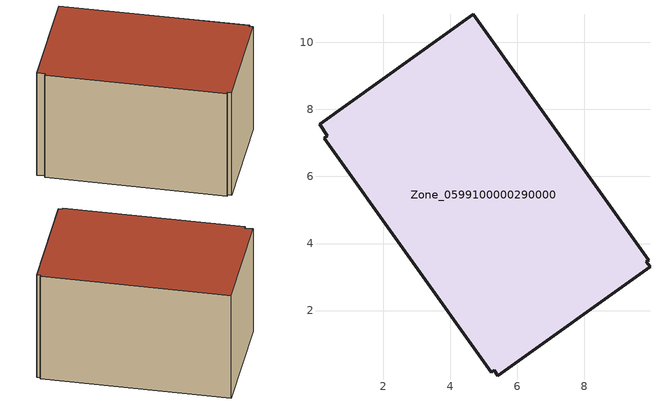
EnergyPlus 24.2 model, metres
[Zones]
Zone_0599100000290000
 floor ground (C_G): 4.69,10.83 9.92,3.5 9.85,3.45 9.96,3.3 5.43,0.06 5.31,0.22 5.22,0.16 0.24,7.14 0.34,7.22 0.1,7.55 z0
 wall outside (C_F): 0.34,7.22 0.24,7.14 5.22,0.16 5.31,0.22 5.43,0.06 9.96,3.3 9.85,3.45 9.92,3.5 4.69,10.83 0.1,7.55 0.34,7.22 z0:5.72
 roof outside (C_R): 0.24,7.14 5.22,0.16 5.31,0.22 5.43,0.06 9.96,3.3 9.85,3.45 9.92,3.5 4.69,10.83 0.1,7.55 0.34,7.22 z5.72
[BUILDING]
Pand.0599100000290000: North Axis=0; Terrain=City; Loads Convergence Tolerance Value=0.04; Temperature Convergence Tolerance Value=0.4; Solar Distribution=FullExterior; Maximum Number of Warmup Days=25; Minimum Number of Warmup Days=1
[Site:Location]
Rotterdam.The.Hague.AP_ZH_NLD Design_Conditions: Latitude=51.96; Longitude=4.45; Time Zone=1; Elevation=-4.5
[SITE:GROUNDTEMPERATURE:BUILDINGSURFACE]
18, 18, 18, 18, 18, 18, 18, 18, 18, 18, 18, 18
[MATERIAL] Thermal Absorptance=0.9; Solar Absorptance=0.7; Visible Absorptance=0.7
Name | Roughness | Thickness | Conductivity | Density | Specific Heat
G.TC.1975-1991 | MediumSmooth | 0.15 | 0.288461 | 540 | 1210
F.TC.1975-1991 | Rough | 0.3 | 0.230769 | 1920 | 840
R.TC.1975-1991 | MediumRough | 0.2 | 0.153846 | 1500 | 1000
[CONSTRUCTION]
C_G: G.TC.1975-1991
C_F: F.TC.1975-1991
C_R: R.TC.1975-1991
[ZONE]
Zone_0599100000290000: Type=1; Multiplier=1; Ceiling Height=Autocalculate; Volume=Autocalculate; Floor Area=autocalculate; Part of Total Floor Area=Yes
[ZONEINFILTRATION:DESIGNFLOWRATE]
Infil_Zone_0599100000290000: Zone or ZoneList or Space or SpaceList=Zone_0599100000290000; Schedule=AlwaysOn; Design Flow Rate Calculation Method=Flow/Area; Flow Rate per Floor Area=0.003; Constant Term Coefficient=1; Temperature Term Coefficient=0; Velocity Term Coefficient=0; Velocity Squared Term Coefficient=0
[HVACTEMPLATE:ZONE:IDEALLOADSAIRSYSTEM]
Zone_0599100000290000: Maximum Heating Supply Air Temperature=50; Minimum Cooling Supply Air Temperature=13; Maximum Heating Supply Air Humidity Ratio=0.0156; Minimum Cooling Supply Air Humidity Ratio=0.0077; Heating Limit=NoLimit; Cooling Limit=NoLimit; Dehumidification Control Type=ConstantSensibleHeatRatio; Cooling Sensible Heat Ratio=0.7; Dehumidification Setpoint=60; Humidification Control Type=None; Humidification Setpoint=30; Outdoor Air Method=None; Outdoor Air Flow Rate per Person=0.00944; Outdoor Air Flow Rate per Zone Floor Area=0; Outdoor Air Flow Rate per Zone=0; Demand Controlled Ventilation Type=None; Outdoor Air Economizer Type=NoEconomizer; Heat Recovery Type=None; Sensible Heat Recovery Effectiveness=0.7; Latent Heat Recovery Effectiveness=0.65
[ZONECONTROL:THERMOSTAT]
ThermostatControl_Zone_0599100000290000: Zone or ZoneList=Zone_0599100000290000; Control Type Schedule=DualSetpointControlType; Control 1=Thermostat_Zone_0599100000290000; Temperature Difference Between Cutout And Setpoint=0
[THERMOSTATSETPOINT:DUALSETPOINT]
Thermostat_Zone_0599100000290000: Heating Setpoint Temperature Schedule=HeatingSetpoint_Zone_0599100000290000; Cooling Setpoint Temperature Schedule=CoolingSetpoint_Zone_0599100000290000
[SCHEDULE:COMPACT]
HeatingSetpoint_Zone_0599100000290000: Through: 12/31, For: AllDays, Until: 24:00, 21
CoolingSetpoint_Zone_0599100000290000: Through: 12/31, For: AllDays, Until: 24:00, 24
DualSetpointControlType: Through: 12/31, For: AllDays, Until: 24:00, 4
AlwaysOn: Through: 12/31, For: AllDays, Until: 24:00, 1
